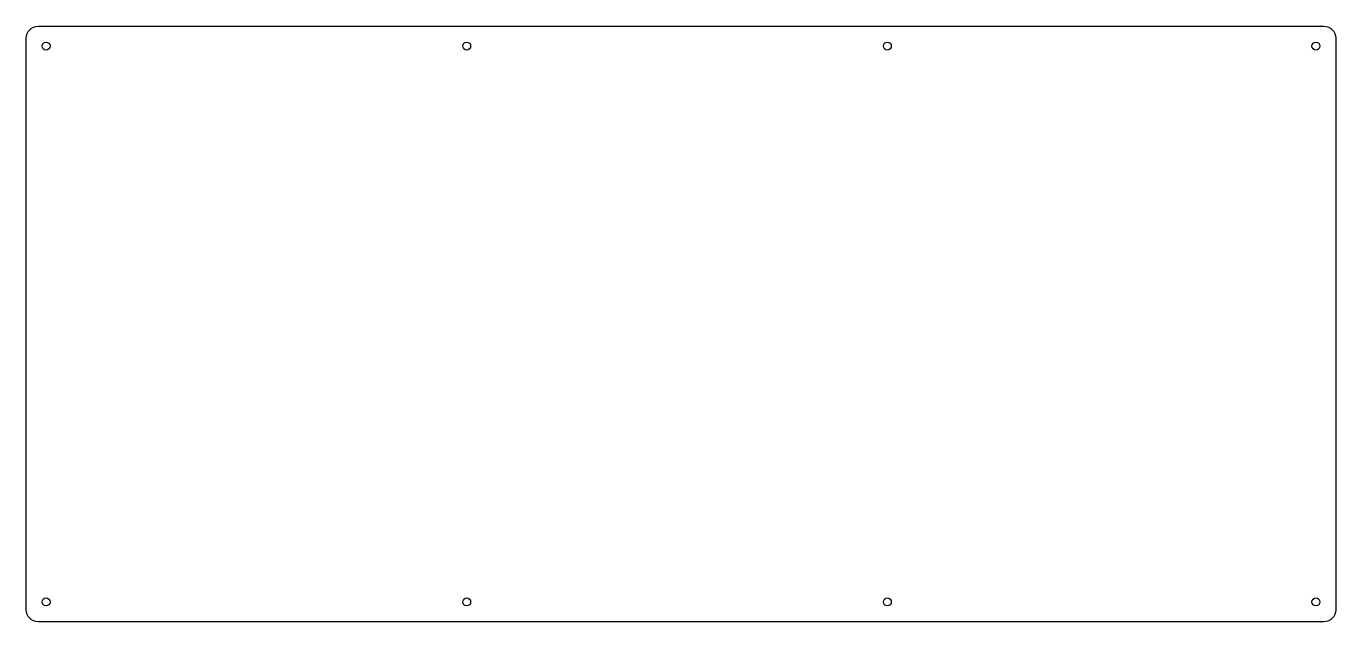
# Model space of a CAD drawing. Header units: millimetres. Extents: x -150 to 180, y -69 to 81.
import ezdxf

# ---------------------------------------------------------------- set-up
doc = ezdxf.new("R2010")
doc.units = ezdxf.units.MM
doc.layers.get('0').update_dxf_attribs({"linetype": 'CONTINUOUS'})

msp = doc.modelspace()

# ---------------------------------------------------------------- linework, layer by layer
msp.add_lwpolyline([(-146.75, 80.57), (177.25, 80.57, -0.414214), (180.25, 77.57), (180.25, -66.43, -0.414214), (177.25, -69.43), (-146.75, -69.43, -0.414214), (-149.75, -66.43), (-149.75, 77.57, -0.414214)], format="xyb", close=True)
for centre in [(-144.75, 75.57), (-38.75, 75.57), (67.25, 75.57), (175.25, 75.57), (-144.75, -64.43), (-38.75, -64.43), (67.25, -64.43), (175.25, -64.43)]:
    msp.add_circle(centre, 1)

doc.saveas('drawing.dxf')
